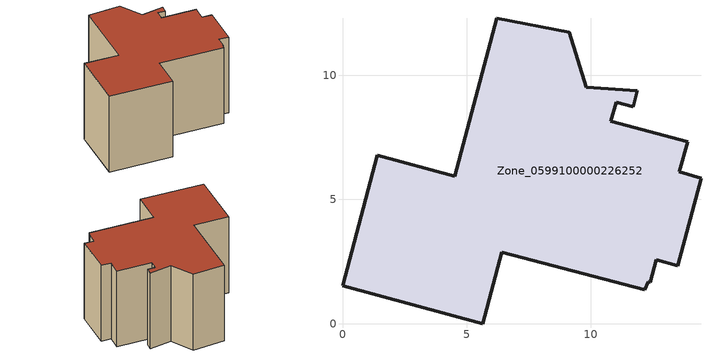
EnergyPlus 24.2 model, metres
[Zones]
Zone_0599100000226252
 floor ground (C_G): 13.56,6.12 14.43,5.85 13.5,2.34 12.62,2.57 12.38,1.68 12.31,1.69 12.16,1.35 6.41,2.88 5.65,0 0,1.53 1.39,6.77 4.52,5.94 6.21,12.29 9.13,11.73 9.81,9.52 11.87,9.37 11.69,8.73 11.01,8.92 10.8,8.15 13.89,7.33 z0
 wall outside (C_F): 14.43,5.85 13.56,6.12 13.89,7.33 10.8,8.15 11.01,8.92 11.69,8.73 11.87,9.37 9.81,9.52 9.13,11.73 6.21,12.29 4.52,5.94 1.39,6.77 0,1.53 5.65,0 6.41,2.88 12.16,1.35 12.31,1.69 12.38,1.68 12.62,2.57 13.5,2.34 14.43,5.85 z0:7.74
 roof outside (C_R): 13.89,7.33 10.8,8.15 11.01,8.92 11.69,8.73 11.87,9.37 9.81,9.52 9.13,11.73 6.21,12.29 4.52,5.94 1.39,6.77 0,1.53 5.65,0 6.41,2.88 12.16,1.35 12.31,1.69 12.38,1.68 12.62,2.57 13.5,2.34 14.43,5.85 13.56,6.12 z7.74
[BUILDING]
Pand.0599100000226252: North Axis=0; Terrain=City; Loads Convergence Tolerance Value=0.04; Temperature Convergence Tolerance Value=0.4; Solar Distribution=FullExterior; Maximum Number of Warmup Days=25; Minimum Number of Warmup Days=1
[Site:Location]
Rotterdam.The.Hague.AP_ZH_NLD Design_Conditions: Latitude=51.96; Longitude=4.45; Time Zone=1; Elevation=-4.5
[SITE:GROUNDTEMPERATURE:BUILDINGSURFACE]
18, 18, 18, 18, 18, 18, 18, 18, 18, 18, 18, 18
[MATERIAL] Thermal Absorptance=0.9; Solar Absorptance=0.7; Visible Absorptance=0.7
Name | Roughness | Thickness | Conductivity | Density | Specific Heat
G.D.1965 | MediumSmooth | 0.15 | 1 | 540 | 1210
F.D.1965 | Rough | 0.3 | 0.857143 | 1920 | 840
R.D.1965 | MediumRough | 0.2 | 0.08 | 1500 | 1000
[CONSTRUCTION]
C_G: G.D.1965
C_F: F.D.1965
C_R: R.D.1965
[ZONE]
Zone_0599100000226252: Type=1; Multiplier=1; Ceiling Height=Autocalculate; Volume=Autocalculate; Floor Area=autocalculate; Part of Total Floor Area=Yes
[ZONEINFILTRATION:DESIGNFLOWRATE]
Infil_Zone_0599100000226252: Zone or ZoneList or Space or SpaceList=Zone_0599100000226252; Schedule=AlwaysOn; Design Flow Rate Calculation Method=Flow/Area; Flow Rate per Floor Area=0.0042; Constant Term Coefficient=1; Temperature Term Coefficient=0; Velocity Term Coefficient=0; Velocity Squared Term Coefficient=0
[HVACTEMPLATE:ZONE:IDEALLOADSAIRSYSTEM]
Zone_0599100000226252: Maximum Heating Supply Air Temperature=50; Minimum Cooling Supply Air Temperature=13; Maximum Heating Supply Air Humidity Ratio=0.0156; Minimum Cooling Supply Air Humidity Ratio=0.0077; Heating Limit=NoLimit; Cooling Limit=NoLimit; Dehumidification Control Type=ConstantSensibleHeatRatio; Cooling Sensible Heat Ratio=0.7; Dehumidification Setpoint=60; Humidification Control Type=None; Humidification Setpoint=30; Outdoor Air Method=None; Outdoor Air Flow Rate per Person=0.00944; Outdoor Air Flow Rate per Zone Floor Area=0; Outdoor Air Flow Rate per Zone=0; Demand Controlled Ventilation Type=None; Outdoor Air Economizer Type=NoEconomizer; Heat Recovery Type=None; Sensible Heat Recovery Effectiveness=0.7; Latent Heat Recovery Effectiveness=0.65
[ZONECONTROL:THERMOSTAT]
ThermostatControl_Zone_0599100000226252: Zone or ZoneList=Zone_0599100000226252; Control Type Schedule=DualSetpointControlType; Control 1=Thermostat_Zone_0599100000226252; Temperature Difference Between Cutout And Setpoint=0
[THERMOSTATSETPOINT:DUALSETPOINT]
Thermostat_Zone_0599100000226252: Heating Setpoint Temperature Schedule=HeatingSetpoint_Zone_0599100000226252; Cooling Setpoint Temperature Schedule=CoolingSetpoint_Zone_0599100000226252
[SCHEDULE:COMPACT]
HeatingSetpoint_Zone_0599100000226252: Through: 12/31, For: AllDays, Until: 24:00, 21
CoolingSetpoint_Zone_0599100000226252: Through: 12/31, For: AllDays, Until: 24:00, 24
DualSetpointControlType: Through: 12/31, For: AllDays, Until: 24:00, 4
AlwaysOn: Through: 12/31, For: AllDays, Until: 24:00, 1
